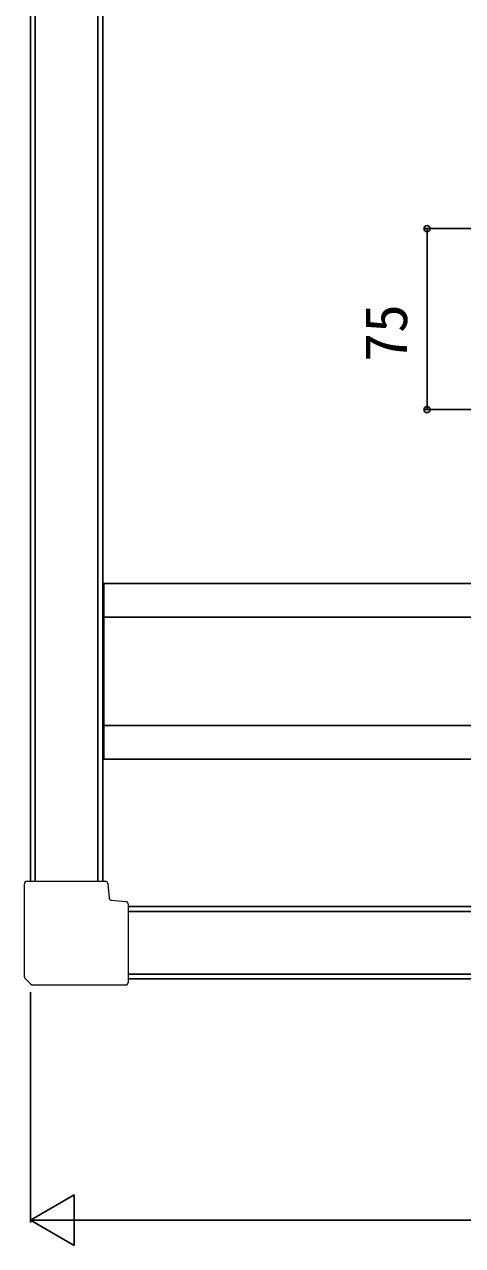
# Model space of a CAD drawing. Units: millimetres, scale not verified. Extents: x -1050 to 1050, y -1566 to 1557.
# Drawn here: x -550 to -368, y -423 to 83 of the extents above; entities that cross this region are included whole.
import ezdxf
from ezdxf.enums import TextEntityAlignment as Align

# ---------------------------------------------------------------- set-up
doc = ezdxf.new("R2010")
doc.units = ezdxf.units.MM
doc.header["$LTSCALE"] = 8
doc.layers.add('0-4_YKK_12', color=2, linetype='Continuous')
doc.layers.add('0-7_YKK_D', color=6, linetype='Continuous')
doc.layers.add('0-5_YKK_13', color=4, linetype='Continuous', lineweight=18)
doc.styles.add('ＭＳ ゴシック', font='')
doc.styles.get('ＭＳ ゴシック').set_extended_font_data('MS Gothic')

msp = doc.modelspace()

# ---------------------------------------------------------------- linework, layer by layer
at = {"layer": '0-4_YKK_12'}
for p, q in [((-547.063, 302.731), (-547.063, -272.007)), ((-545.063, 302.731), (-545.063, -272.007)), ((-519.063, 302.731), (-519.063, -272.007)), ((-517.063, 302.731), (-517.063, -272.007)), ((-24.063, -148.608), (-516.563, -148.608)), ((-516.563, -148.608), (-516.563, -221.408)), ((-24.063, -162.608), (-516.563, -162.608)), ((-24.063, -207.408), (-516.563, -207.408)), ((-24.063, -221.408), (-516.563, -221.408)), ((-24.063, -282.507), (-506.563, -282.507)), ((-24.063, -284.507), (-506.563, -284.507)), ((-24.063, -310.507), (-506.563, -310.507)), ((-24.063, -312.507), (-506.563, -312.507))]:
    msp.add_line(p, q, dxfattribs=at)
at = {"layer": '0-5_YKK_13'}
for p, q in [((-549.563, -311.593), (-549.563, -273.007)), ((-548.563, -272.007), (-546.149, -272.007)), ((-546.149, -272.007), (-518.385, -272.007)), ((-518.385, -272.007), (-515.962, -272.007)), ((-514.966, -272.92), (-514.436, -278.971)), ((-513.527, -279.88), (-507.476, -280.409)), ((-506.563, -281.406), (-506.563, -283.829)), ((-506.563, -283.829), (-506.563, -311.593)), ((-549.27, -312.3), (-549.174, -312.396)), ((-546.952, -314.618), (-549.174, -312.396)), ((-506.563, -311.593), (-506.563, -314.007)), ((-546.952, -314.618), (-546.856, -314.714)), ((-507.563, -315.007), (-546.149, -315.007))]:
    msp.add_line(p, q, dxfattribs=at)
for centre, start, end in [((-548.563, -273.007), 90, 180), ((-515.962, -273.007), 5, 90), ((-513.44, -278.884), 185, 265), ((-507.563, -281.406), 0, 85), ((-548.563, -311.593), 180, 225), ((-546.149, -314.007), 225, 270), ((-507.563, -314.007), 270, 0)]:
    msp.add_arc(centre, 1, start, end, dxfattribs=at)
at = {"layer": '0-7_YKK_D'}
for p, q in [((-345.491, -1.507), (-383.562, -1.507)), ((-382.562, -1.507), (-382.562, -76.507)), ((-345.491, -76.507), (-383.562, -76.507)), ((-547.063, -318.007), (-547.063, -413.507)), ((-547.063, -412.507), (-528.876, -402.007)), ((-528.876, -423.007), (-528.876, -402.007)), ((-547.063, -412.507), (-528.876, -423.007)), ((-547.063, -412.507), (-510.69, -412.507)), ((-526.063, -412.507), (480.937, -412.507))]:
    msp.add_line(p, q, dxfattribs=at)
for centre in [(-382.562, -1.507), (-382.562, -76.507)]:
    msp.add_circle(centre, 1.275, dxfattribs=at)

# ---------------------------------------------------------------- texts
at = {"layer": '0-7_YKK_D', "style": 'ＭＳ ゴシック'}
msp.add_text('75', height=17.6, rotation=90, dxfattribs=at).set_placement((-385.562, -56.734), align=Align.BOTTOM_LEFT)

doc.saveas('drawing.dxf')
